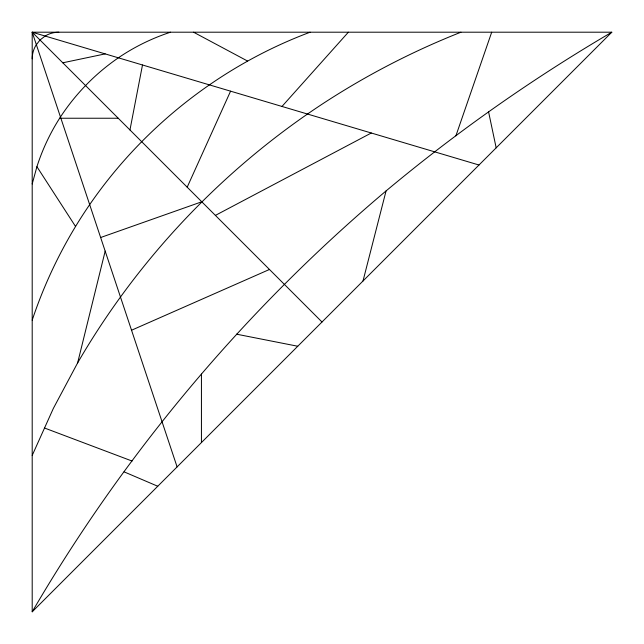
<?xml version="1.0" encoding="UTF-8"?>
<svg xmlns="http://www.w3.org/2000/svg" width="644" height="644" viewBox="0 0 644 644"><rect width="100%" height="100%" fill="white"/><g stroke="black" fill="none" stroke-linecap="round" stroke-linejoin="round"><path stroke-width="0.97" d="M129.959 129.959L142.493 64.988M32.2 455.429L53.363 408.393L77.634 362.886L105.173 251.112M363.007 280.993L386.062 190.93C456.773 131.891 532.322 78.769 611.8 32.2L32.2 32.2L32.2 611.8L611.8 32.2M32.2 183.959L36.917 166.699A208.35 208.35 0 0 1 59.642 118.238C75.807 93.155 97.228 71.589 122.199 55.255A208.35 208.35 0 0 1 170.507 32.2M455.888 135.852L491.702 32.2M187.187 187.187L230.576 91.174M32.2 611.8C125.008 452.651 245.211 309.692 386.062 190.93M77.634 362.886C138.074 258.719 222.961 169.114 323.699 103.129A768.88 768.88 0 0 1 460.951 32.2M32.2 320.165A464.276 464.276 0 0 1 75.549 226.487C129.243 137.945 213.116 68.473 310.102 32.2M281.983 106.453L348.364 32.2M215.394 215.394L371.298 133.002M131.545 330.227L269.466 269.466M100.641 237.515L201.781 201.781M62.798 62.798L105.173 53.895M59.642 118.238L118.238 118.238M236.509 334.172L297.753 346.247M177.1 466.9L32.2 32.2L478.983 165.017M44.533 428.019L132.06 461.04M124.099 471.859L157.756 486.244M193.57 32.2L247.529 61.035M32.2 32.2L322 322M36.917 166.699L75.549 226.487M488.563 111.798L496.17 147.83M201.435 374.108L201.435 442.565M32.2 58.821A26.621 26.621 0 0 1 35.766 45.507L40 40L45.507 35.766A26.621 26.621 0 0 1 58.821 32.2"/></g></svg>
